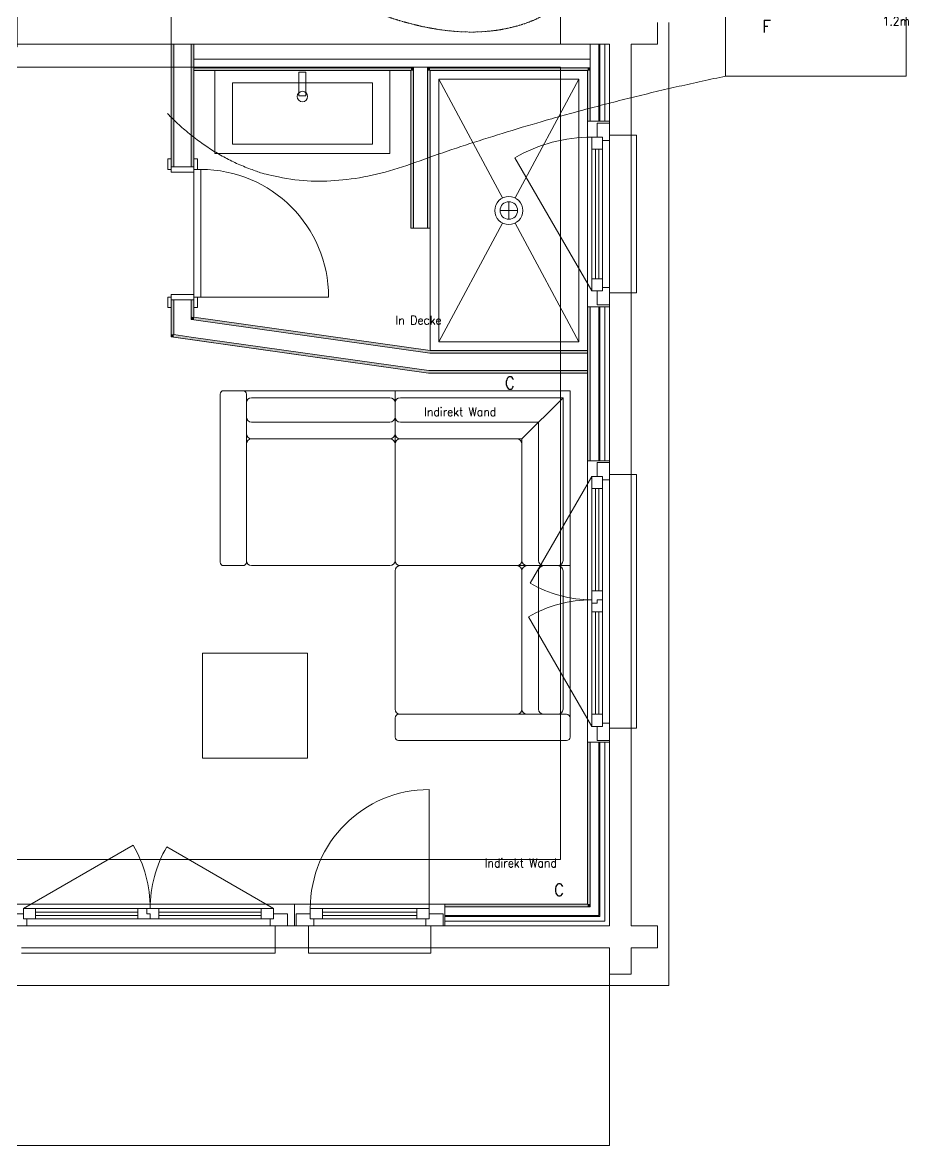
# Model space of a CAD drawing. Header units: millimetres. Extents: x -10377 to 8287, y -8757 to 3333.
# Drawn here: x -5197 to -132, y -8757 to -2337 of the extents above; entities that cross this region are included whole.
import ezdxf

# ---------------------------------------------------------------- set-up
doc = ezdxf.new("R2010")
doc.units = ezdxf.units.MM
doc.linetypes.add('CENTERTINY', pattern=[7.619999999999999, 4.7625, -0.9525, 0.9525, -0.9525])
for name, color, linetype, lineweight in [('005 Keller', 7, 'CONTINUOUS', 0), ('007 Balkon', 7, 'CONTINUOUS', 0), ('24V Wand', 4, 'CENTERTINY', 18)]:
    doc.layers.add(name, color=color, linetype=linetype, lineweight=lineweight)
for name, color, linetype in [('010 Aussenwände', 7, 'CONTINUOUS'), ('010 Aussenwände Bauteilschraffuren Neu', 7, 'CONTINUOUS'), ('010 Aussenwände Neu', 7, 'CONTINUOUS'), ('010 Aussenwände Schichttrennlinien Neu', 7, 'CONTINUOUS'), ('010 Fenster Neu', 7, 'CONTINUOUS'), ('010 Türen Neu', 7, 'CONTINUOUS'), ('015 Innenwände', 7, 'CONTINUOUS'), ('015 Innenwände Bauteilschraffuren Neu', 7, 'CONTINUOUS'), ('015 Innenwände Neu', 7, 'CONTINUOUS'), ('015 Innenwände Schichttrennlinien Neu', 7, 'CONTINUOUS'), ('035 Decken', 7, 'CONTINUOUS'), ('065 Einrichtung Möbel Neu', 7, 'CONTINUOUS'), ('080 Raumdefinitionen innen Kontur Neu', 7, 'CONTINUOUS')]:
    doc.layers.add(name, color=color, linetype=linetype)
doc.layers.add('100 Betriebsmittel', color=253, linetype='CONTINUOUS', lineweight=0, true_color=0xa0a0a4)
doc.styles.get("Standard").update_dxf_attribs({"font": 'standard'})

msp = doc.modelspace()

# ---------------------------------------------------------------- hatches: boundary and pattern name
at = {"layer": '010 Aussenwände Bauteilschraffuren Neu', "linetype": 'CONTINUOUS', "lineweight": 13, "true_color": 0xdfdfdf}
for points in [[(-2976.674655732838, -2596.559302237221), (-4216.574655732872, -2596.559302237221), (-4216.574655732872, -2611.559302236639), (-2976.674655732838, -2611.559302236639)], [(-2976.674655732838, -2611.559302236639), (-2961.67465573251, -2611.559302236639), (-2961.67465573251, -2596.559302237221), (-2976.674655732838, -2596.559302237221)], [(-2881.674655732583, -2611.559302236639), (-2866.674655732711, -2611.559302236639), (-2866.674655732711, -2596.559302237221), (-2881.674655732583, -2596.559302237221)], [(-2866.674655732711, -2611.559302236639), (-1966.67465573262, -2611.559302236639), (-1966.67465573262, -2596.559302237221), (-2866.674655732711, -2596.559302237221)]]:
    msp.add_hatch(color=254, dxfattribs=at).paths.add_polyline_path(points, flags=0)
at = {"layer": '015 Innenwände Bauteilschraffuren Neu', "linetype": 'CONTINUOUS', "lineweight": 13, "true_color": 0xdfdfdf}
for points in [[(-4331.674651755181, -2461.559345376156), (-4346.674655732729, -2461.559345376156), (-4346.674655732729, -3161.559300245937), (-4331.674651755181, -3161.559300245937)], [(-4231.674658814315, -2461.559345376156), (-4231.674658814315, -3161.559292269669), (-4216.674664267773, -3161.559292269669), (-4216.674664267773, -2461.559345376156)], [(-2976.674655732838, -2611.559302236639), (-2976.674655732838, -3511.559302238094), (-2961.67465573251, -3511.559302238094), (-2961.67465573251, -2611.559302236639)], [(-2866.674655732711, -3511.559302238094), (-2866.674655732711, -2611.559302236639), (-2881.674655732583, -2611.559302236639), (-2881.674655732583, -3511.559302238094)], [(-1966.67465573262, -2611.559302236639), (-1951.674655732747, -2611.559302236639), (-1951.674655732747, -2596.559302237221), (-1954.174655732802, -2596.559302237221)], [(-1966.67465573262, -2611.559302236639), (-1954.174655732802, -2596.559302237221), (-1966.67465573262, -2596.559302237221)], [(-1966.67465573262, -2611.559302236639), (-1966.67465573262, -2901.559292696913), (-1951.674671695288, -2901.559292696913), (-1951.674671695288, -2611.559302236639)], [(-4331.674651755181, -3921.559295749614), (-4346.674655732729, -3921.559295749614), (-4346.674655732729, -4118.630442335199), (-4331.674651755181, -4120.749402649164)], [(-4231.674658814315, -3921.559310290615), (-4231.674658814315, -4018.734015385928), (-4216.674664267773, -4020.852982533836), (-4216.674664267773, -3921.559310290615)], [(-1966.67465573262, -4841.559321683018), (-1951.674671695288, -4841.559321683018), (-1951.674671695288, -3961.559294489927), (-1966.67465573262, -3961.559294489927)], [(-4231.674655732492, -4018.73402342768), (-4231.674655732492, -4033.882950375993), (-4216.674655714884, -4020.852982428334)], [(-4216.674655714884, -4020.852982533836), (-4231.674655732492, -4033.882950481495), (-4216.674655714884, -4036.001909483968)], [(-4216.67465573262, -4036.001909483968), (-2867.728901764965, -4226.559302236421), (-2866.674655732711, -4211.559302237003), (-4216.67465573262, -4020.852982533836)], [(-4331.674655714666, -4120.749402541844), (-4346.674655732729, -4118.630443541189), (-4346.674655732729, -4133.779370489503)], [(-4331.674655714666, -4120.749402649164), (-4346.674655732729, -4133.779370596823), (-4331.674655714666, -4135.898329597478)], [(-4331.674655732856, -4135.898329597478), (-2875.811454680276, -4341.559302238022), (-2874.757208648022, -4326.559302236785), (-4331.674655732856, -4120.749402649164)], [(-2866.674655859585, -4211.559302991884), (-2867.728901764965, -4226.559302236421), (-2760.490445206303, -4226.559302236421)], [(-2760.490445206303, -4226.559302236421), (-1966.67465573262, -4226.559302236421), (-1966.67465573262, -4211.559302237003), (-2866.674655732711, -4211.559302237003)], [(-2875.811454680276, -4341.559302238022), (-2768.572998121615, -4341.559302238022), (-2874.757208774897, -4326.559302991665)], [(-2874.757208648022, -4326.559299079019), (-2768.573004605402, -4341.559302238022), (-1966.67465573262, -4341.559302238022), (-1966.67465573262, -4326.559299079019)], [(-1966.67465573262, -7376.559302237876), (-1951.6746844173, -7376.559302237876), (-1951.6746844173, -6451.559272359884), (-1966.67465573262, -6451.559272359884)], [(-1966.67465573262, -7376.559287336715), (-2781.674668026314, -7376.559312295069), (-2781.674668026314, -7391.559304099939), (-1966.67465573262, -7391.559304099939)], [(-1966.67465573262, -7376.559302237876), (-1951.674655732747, -7391.559302237294), (-1951.674655732747, -7376.559302237876)], [(-1966.67465573262, -7391.559302237294), (-1951.674655732747, -7391.559302237294), (-1966.67465573262, -7376.559302237876)]]:
    msp.add_hatch(color=254, dxfattribs=at).paths.add_polyline_path(points, flags=0)

# ---------------------------------------------------------------- linework, layer by layer
at = {"layer": '005 Keller', "color": 7, "linetype": 'CONTINUOUS', "lineweight": 0}
for p, q in [((-1501.67, -7841.56), (-1501.67, -2336.56)), ((-10346.7, -7841.56), (-1501.67, -7841.56))]:
    msp.add_line(p, q, dxfattribs=at)
at = {"layer": '005 Keller', "color": 8, "linetype": 'CONTINUOUS', "lineweight": 13}
msp.add_lwpolyline([(-5416.674655732892, -2591.559302238022), (-2121.67465573282, -2591.559302238022), (-2121.67465573282, -7121.559302236858), (-5416.674655732892, -7121.559302236858)], close=True, dxfattribs=at)
at = {"layer": '007 Balkon', "color": 7, "linetype": 'CONTINUOUS', "lineweight": 0}
msp.add_lwpolyline([(-1841.67465573262, -7626.559302237876), (-1841.67465573262, -8756.559302237076), (-5321.674655732638, -8756.559302237076), (-5321.674655732638, -7626.559302237876)], dxfattribs=at)
at = {"layer": '010 Aussenwände', "color": 7, "linetype": 'CONTINUOUS', "lineweight": 18}
for p, q in [((-1841.67465573262, -2981.55930223744), (-1841.67465573262, -2911.559302237731)), ((-1716.67465573262, -2981.55930223744), (-1841.67465573262, -2981.55930223744)), ((-1716.67465573262, -3881.559302237076), (-1841.67465573262, -3881.559302237076)), ((-1841.67465573262, -3881.559302237076), (-1841.67465573262, -3951.559302236785)), ((-1841.67465573262, -4921.559302237949), (-1841.67465573262, -4851.559302236421)), ((-1716.67465573262, -4921.559302237949), (-1841.67465573262, -4921.559302237949)), ((-1716.67465573262, -6371.559302236858), (-1841.67465573262, -6371.559302236858)), ((-1841.67465573262, -6371.559302236858), (-1841.67465573262, -6441.559302236567)), ((-3751.674655732474, -7626.559302237876), (-3751.674655732474, -7501.559302237876)), ((-3751.674655732474, -7501.559302237876), (-3681.674655732765, -7501.559302237876)), ((-3561.674655732874, -7501.559302237876), (-3631.674655732583, -7501.559302237876)), ((-3561.674655732874, -7626.559302237876), (-3561.674655732874, -7501.559302237876)), ((-2861.674655732601, -7626.559302237876), (-2861.674655732601, -7501.559302237876)), ((-2861.674655732601, -7501.559302237876), (-2791.674655732892, -7501.559302237876))]:
    msp.add_line(p, q, dxfattribs=at)
for points in [[(-1841.67465573262, -2461.559302237003), (-1841.67465573262, -2981.559340532624)], [(-1716.67465573262, -2981.559340532624), (-1716.67465573262, -2461.559302237003)], [(-1841.67465573262, -3881.559291061205), (-1841.67465573262, -4921.559288453647)], [(-1716.67465573262, -4921.559288453647), (-1716.67465573262, -3881.559291061205)], [(-1841.67465573262, -6371.559270348154), (-1841.67465573262, -7501.559302237876)], [(-1716.67465573262, -7501.559302237876), (-1716.67465573262, -6371.559270348154)], [(-3561.674600970834, -7501.559302237876), (-3751.67460812361, -7501.559302237876)], [(-1841.67465573262, -7501.559302237876), (-2861.674608794035, -7501.559302237876)], [(-1566.674655732529, -7501.559302237876), (-1716.67465573262, -7501.559302237876)], [(-1566.674655732529, -7626.559302237876), (-1566.674655732529, -7501.559302237876)], [(-3751.67460812361, -7626.559302237876), (-3561.674600970834, -7626.559302237876)], [(-2861.674608794035, -7626.559302237876), (-1841.67465573262, -7626.559302237876)], [(-1841.67465573262, -7626.559302237876), (-1841.67465573262, -7776.559302237512)], [(-1716.67465573262, -7626.559302237876), (-1566.674655732529, -7626.559302237876)], [(-1716.67465573262, -7776.559302237512), (-1716.67465573262, -7626.559302237876)], [(-1841.67465573262, -7776.559302237512), (-1716.67465573262, -7776.559302237512)]]:
    msp.add_lwpolyline(points, dxfattribs=at)
at = {"layer": '010 Aussenwände Neu', "color": 7, "linetype": 'CONTINUOUS', "lineweight": 0}
for points in [[(-1951.674655732747, -2461.559302237003), (-4216.574655732872, -2461.559302237003)], [(-4216.574655732872, -2461.559302237003), (-4216.574655732872, -2546.559302237949)], [(-1901.674655732565, -2461.559302237003), (-1951.674655732747, -2461.559302237003)], [(-1895.674655732707, -2461.559302237003), (-1901.674655732565, -2461.559302237003)], [(-1868.674655732663, -2461.559302237003), (-1895.674655732707, -2461.559302237003)], [(-1841.67465573262, -2461.559302237003), (-1868.674655732663, -2461.559302237003)], [(-4216.574655732872, -2546.559302237949), (-4216.574655732872, -2596.559302237221)], [(-4216.574655732872, -2596.559302237221), (-4216.574655732872, -2611.559302236639)], [(-4216.574655732872, -2611.559302236639), (-2976.674655732838, -2611.559302236639)], [(-2866.674655732711, -2611.559302236639), (-1966.67465573262, -2611.559302236639)]]:
    msp.add_lwpolyline(points, dxfattribs=at)
at = {"layer": '010 Aussenwände Schichttrennlinien Neu', "color": 7, "linetype": 'CONTINUOUS', "lineweight": 0}
for p, q in [((-1951.674655732747, -2461.559302237003), (-1951.674655732747, -2546.559302237949)), ((-1951.674655732747, -2461.559302237003), (-1951.674655732747, -2546.559302237949)), ((-1901.674655732565, -2461.559302237003), (-1901.674655732565, -2533.559302237119)), ((-1895.674655732707, -2461.559302237003), (-1895.674655732707, -2526.359302237108)), ((-1868.674655732663, -2461.559302237003), (-1868.674655732663, -2493.959302237055)), ((-4216.574655732872, -2546.559302237949), (-1951.674655732747, -2546.559302237949)), ((-1951.674655732747, -2546.559302237949), (-1951.674655732747, -2593.55930223661)), ((-1951.674655732747, -2546.559302237949), (-1951.674655732747, -2593.55930223661)), ((-4216.574655732872, -2596.559302237221), (-2961.67465573251, -2596.559302237221)), ((-2961.67465573251, -2596.559302237221), (-2961.67465573251, -2611.559302236639)), ((-2961.67465573251, -2596.559302237221), (-2961.67465573251, -2611.559302236639)), ((-2881.674655732583, -2611.559302236639), (-2881.674655732583, -2596.559302237221)), ((-2881.674655732583, -2611.559302236639), (-2881.674655732583, -2596.559302237221)), ((-2881.674655732583, -2596.559295607005), (-1966.674652044619, -2596.559295607005)), ((-1954.174655732802, -2596.559302237221), (-1966.67465573262, -2596.559302237221)), ((-1954.174655732802, -2596.559302237221), (-1966.67465573262, -2596.559302237221))]:
    msp.add_line(p, q, dxfattribs=at)
at = {"layer": '010 Fenster Neu', "color": 7, "linetype": 'CONTINUOUS', "lineweight": 0}
for p, q in [((-1951.674655732747, -2901.559302237512), (-1966.67465573262, -2901.559302237512)), ((-1966.67465573262, -3961.559302237003), (-1966.67465573262, -2901.559302237512)), ((-1901.674655732565, -2901.559302237512), (-1951.674655732747, -2901.559302237512)), ((-1911.674655732783, -2911.559302237731), (-1911.674655732783, -2991.559302237658)), ((-1841.67465573262, -2911.559302237731), (-1911.674655732783, -2911.559302237731)), ((-1895.674655732707, -2901.559302237512), (-1901.674655732565, -2901.559302237512)), ((-1868.674655732663, -2901.559302237512), (-1895.674655732707, -2901.559302237512)), ((-1841.67465573262, -2901.559302237512), (-1868.674655732663, -2901.559302237512)), ((-1841.67465573262, -3961.559302237003), (-1841.67465573262, -2901.559302237512)), ((-1841.67465573262, -3011.559302238094), (-1841.67465573262, -2911.559302237731)), ((-1881.674655732583, -2991.559302237658), (-1941.674655732529, -2991.559302237658)), ((-1941.674655732529, -2991.559302237658), (-1941.674655732529, -3061.559302237367)), ((-1911.674655732783, -2991.559302237658), (-1881.674655732583, -2991.559302237658)), ((-1881.674655732583, -2991.559302237658), (-1881.674655732583, -3011.559302238094)), ((-1881.674655732583, -3061.559302237367), (-1881.674655732583, -2991.559302237658)), ((-1881.674655732583, -3011.559302238094), (-1841.67465573262, -3011.559302238094)), ((-1841.67465573262, -3851.559302236421), (-1841.67465573262, -3011.559302238094)), ((-1716.67465573262, -2981.55930223744), (-1686.674655732874, -2981.55930223744)), ((-1716.67465573262, -2981.55930223744), (-1716.67465573262, -3881.559302237076)), ((-1686.674655732874, -2981.55930223744), (-1686.674655732874, -3881.559302237076)), ((-1941.674655732529, -3061.559302237367), (-1941.674655732529, -3801.559302237149)), ((-1941.674655732529, -3061.559302237367), (-1881.674655732583, -3061.559302237367)), ((-1921.674655732547, -3061.559302237367), (-1921.674655732547, -3801.559302237149)), ((-1901.674655732565, -3801.559302237149), (-1901.674655732565, -3061.559302237367)), ((-1881.674655732583, -3801.559302237149), (-1881.674655732583, -3061.559302237367)), ((-1941.674655732529, -3871.559302236858), (-2381.674655732583, -3109.456946907596)), ((-1881.674655732583, -3801.559302237149), (-1941.674655732529, -3801.559302237149)), ((-1941.674655732529, -3801.559302237149), (-1941.674655732529, -3871.559302236858)), ((-1881.674655732583, -3871.559302236858), (-1881.674655732583, -3801.559302237149)), ((-1841.67465573262, -3851.559302236421), (-1881.674655732583, -3851.559302236421)), ((-1881.674655732583, -3851.559302236421), (-1881.674655732583, -3871.559302236858)), ((-1841.67465573262, -3951.559302236785), (-1841.67465573262, -3851.559302236421)), ((-1941.674655732529, -3871.559302236858), (-1881.674655732583, -3871.559302236858)), ((-1881.674655732583, -3871.559302236858), (-1911.674655732783, -3871.559302236858)), ((-1911.674655732783, -3871.559302236858), (-1911.674655732783, -3951.559302236785)), ((-1686.674655732874, -3881.559302237076), (-1716.67465573262, -3881.559302237076)), ((-1951.674655732747, -3961.559302237003), (-1966.67465573262, -3961.559302237003)), ((-1901.674655732565, -3961.559302237003), (-1951.674655732747, -3961.559302237003)), ((-1911.674655732783, -3951.559302236785), (-1841.67465573262, -3951.559302236785)), ((-1895.674655732707, -3961.559302237003), (-1901.674655732565, -3961.559302237003)), ((-1868.674655732663, -3961.559302237003), (-1895.674655732707, -3961.559302237003)), ((-1841.67465573262, -3961.559302237003), (-1868.674655732663, -3961.559302237003)), ((-1951.674655732747, -4841.559302238022), (-1966.67465573262, -4841.559302238022)), ((-1966.67465573262, -6451.559302236785), (-1966.67465573262, -4841.559302238022)), ((-1901.674655732565, -4841.559302238022), (-1951.674655732747, -4841.559302238022)), ((-1911.674655732783, -4931.559302238167), (-1911.674655732783, -4851.559302236421)), ((-1911.674655732783, -4851.559302236421), (-1841.67465573262, -4851.559302236421)), ((-1895.674655732707, -4841.559302238022), (-1901.674655732565, -4841.559302238022)), ((-1868.674655732663, -4841.559302238022), (-1895.674655732707, -4841.559302238022)), ((-1841.67465573262, -4841.559302238022), (-1868.674655732663, -4841.559302238022)), ((-1841.67465573262, -6451.559302236785), (-1841.67465573262, -4841.559302238022)), ((-1841.67465573262, -4851.559302236421), (-1841.67465573262, -4951.559302236785)), ((-1941.674655732529, -4931.559302238167), (-2294.174655732492, -5542.107211905897)), ((-1941.674655732529, -5001.559302237876), (-1941.674655732529, -4931.559302238167)), ((-1941.674655732529, -4931.559302238167), (-1881.674655732583, -4931.559302238167)), ((-1881.674655732583, -4931.559302238167), (-1911.674655732783, -4931.559302238167)), ((-1881.674655732583, -4951.559302236785), (-1881.674655732583, -4931.559302238167)), ((-1881.674655732583, -4931.559302238167), (-1881.674655732583, -5001.559302237876)), ((-1686.674655732874, -4921.559302237949), (-1716.67465573262, -4921.559302237949)), ((-1716.67465573262, -6371.559302236858), (-1716.67465573262, -4921.559302237949)), ((-1686.674655732874, -6371.559302236858), (-1686.674655732874, -4921.559302237949)), ((-1941.674655732529, -5586.559302237003), (-1941.674655732529, -5001.559302237876)), ((-1881.674655732583, -5001.559302237876), (-1941.674655732529, -5001.559302237876)), ((-1921.674655732547, -5586.559302237003), (-1921.674655732547, -5001.559302237876)), ((-1901.674655732565, -5001.559302237876), (-1901.674655732565, -5586.559302237003)), ((-1841.67465573262, -4951.559302236785), (-1881.674655732583, -4951.559302236785)), ((-1881.674655732583, -5001.559302237876), (-1881.674655732583, -5586.559302237003)), ((-1841.67465573262, -4951.559302236785), (-1841.67465573262, -6341.559302238022)), ((-1941.674655732529, -5656.559302236712), (-1941.674655732529, -5586.559302237003)), ((-1941.674655732529, -5586.559302237003), (-1881.674655732583, -5586.559302237003)), ((-1911.674655732783, -5656.559302236712), (-1911.674655732783, -5636.559302238094)), ((-1911.674655732783, -5636.559302238094), (-1881.674655732583, -5636.559302238094)), ((-1911.674655732783, -5636.559302238094), (-1911.674655732783, -5656.559302236712)), ((-1881.674655732583, -5636.559302238094), (-1911.674655732783, -5636.559302238094)), ((-1881.674655732583, -5586.559302237003), (-1881.674655732583, -5636.559302238094)), ((-1881.674655732583, -5636.559302238094), (-1881.674655732583, -5706.559302237803)), ((-1941.674655732529, -5706.559302237803), (-1941.674655732529, -5656.559302236712)), ((-1941.674655732529, -5656.559302236712), (-1911.674655732783, -5656.559302236712)), ((-1911.674655732783, -5656.559302236712), (-1941.674655732529, -5656.559302236712)), ((-1941.674655732529, -6291.55930223693), (-1941.674655732529, -5706.559302237803)), ((-1881.674655732583, -5706.559302237803), (-1941.674655732529, -5706.559302237803)), ((-1921.674655732547, -6291.55930223693), (-1921.674655732547, -5706.559302237803)), ((-1901.674655732565, -5706.559302237803), (-1901.674655732565, -6291.55930223693)), ((-1881.674655732583, -5706.559302237803), (-1881.674655732583, -6291.55930223693)), ((-1941.674655732529, -6361.559302236639), (-2304.174655732711, -5733.69088449341)), ((-1941.674655732529, -6361.559302236639), (-1941.674655732529, -6291.55930223693)), ((-1941.674655732529, -6291.55930223693), (-1881.674655732583, -6291.55930223693)), ((-1881.674655732583, -6291.55930223693), (-1881.674655732583, -6361.559302236639)), ((-1881.674655732583, -6361.559302236639), (-1881.674655732583, -6341.559302238022)), ((-1881.674655732583, -6341.559302238022), (-1841.67465573262, -6341.559302238022)), ((-1841.67465573262, -6341.559302238022), (-1841.67465573262, -6441.559302236567)), ((-1881.674655732583, -6361.559302236639), (-1941.674655732529, -6361.559302236639)), ((-1911.674655732783, -6441.559302236567), (-1911.674655732783, -6361.559302236639)), ((-1911.674655732783, -6361.559302236639), (-1881.674655732583, -6361.559302236639)), ((-1716.67465573262, -6371.559302236858), (-1686.674655732874, -6371.559302236858)), ((-1951.674655732747, -6451.559302236785), (-1966.67465573262, -6451.559302236785)), ((-1901.674655732565, -6451.559302236785), (-1951.674655732747, -6451.559302236785)), ((-1841.67465573262, -6441.559302236567), (-1911.674655732783, -6441.559302236567)), ((-1895.674655732707, -6451.559302236785), (-1901.674655732565, -6451.559302236785)), ((-1868.674655732663, -6451.559302236785), (-1895.674655732707, -6451.559302236785)), ((-1841.67465573262, -6451.559302236785), (-1868.674655732663, -6451.559302236785)), ((-2871.67465573282, -7401.559302237512), (-2871.67465573282, -6721.559302237221)), ((-5191.674655732529, -7401.559302237512), (-4563.806237988844, -7039.059302236421)), ((-3761.674655732692, -7401.559302237512), (-4372.222565400877, -7049.059302236639)), ((-5281.674655732674, -7376.559302237876), (-3641.674655732802, -7376.559302237876)), ((-3641.674655732802, -7391.559302237294), (-3641.674655732802, -7376.559302237876)), ((-3641.674655732802, -7391.559302237294), (-3641.674655732802, -7376.559302237876)), ((-3641.674655732802, -7376.559302237876), (-2781.674655732674, -7376.559302237876)), ((-2781.674655732674, -7391.559302237294), (-2781.674655732674, -7376.559302237876)), ((-5271.674655732911, -7431.559302238167), (-5191.674655732529, -7431.559302238167)), ((-5191.674655732529, -7461.559302237003), (-5191.674655732529, -7401.559302237512)), ((-5191.674655732529, -7401.559302237512), (-5121.67465573282, -7401.559302237512)), ((-5191.674655732529, -7431.559302238167), (-5191.674655732529, -7461.559302237003)), ((-5121.67465573282, -7401.559302237512), (-4536.674655732783, -7401.559302237512)), ((-5121.67465573282, -7401.559302237512), (-5121.67465573282, -7461.559302237003)), ((-5121.67465573282, -7421.559302237949), (-4536.674655732783, -7421.559302237949)), ((-4536.674655732783, -7441.559302236567), (-5121.67465573282, -7441.559302236567)), ((-4536.674655732783, -7461.559302237003), (-4536.674655732783, -7401.559302237512)), ((-4536.674655732783, -7401.559302237512), (-4486.674655732601, -7401.559302237512)), ((-4486.674655732601, -7401.559302237512), (-4486.674655732601, -7431.559302238167)), ((-4486.674655732601, -7431.559302238167), (-4486.674655732601, -7401.559302237512)), ((-4486.674655732601, -7401.559302237512), (-4416.674655732892, -7401.559302237512)), ((-4486.674655732601, -7431.559302238167), (-4466.67465573262, -7431.559302238167)), ((-4466.67465573262, -7431.559302238167), (-4486.674655732601, -7431.559302238167)), ((-4466.67465573262, -7431.559302238167), (-4466.67465573262, -7461.559302237003)), ((-4466.67465573262, -7461.559302237003), (-4466.67465573262, -7431.559302238167)), ((-4416.674655732892, -7401.559302237512), (-3831.674655732856, -7401.559302237512)), ((-4416.674655732892, -7401.559302237512), (-4416.674655732892, -7461.559302237003)), ((-4416.674655732892, -7421.559302237949), (-3831.674655732856, -7421.559302237949)), ((-3831.674655732856, -7441.559302236567), (-4416.674655732892, -7441.559302236567)), ((-3831.674655732856, -7461.559302237003), (-3831.674655732856, -7401.559302237512)), ((-3831.674655732856, -7401.559302237512), (-3761.674655732692, -7401.559302237512)), ((-3761.674655732692, -7401.559302237512), (-3761.674655732692, -7461.559302237003)), ((-3761.674655732692, -7461.559302237003), (-3761.674655732692, -7431.559302238167)), ((-3761.674655732692, -7431.559302238167), (-3681.674655732765, -7431.559302238167)), ((-3681.674655732765, -7431.559302238167), (-3681.674655732765, -7501.559302237876)), ((-3641.674655732802, -7441.559302236567), (-3641.674655732802, -7391.559302237294)), ((-3641.674655732802, -7441.559302236567), (-3641.674655732802, -7391.559302237294)), ((-3641.674655732802, -7447.559302237789), (-3641.674655732802, -7441.559302236567)), ((-3641.674655732802, -7447.559302237789), (-3641.674655732802, -7441.559302236567)), ((-3631.674655732583, -7431.559302238167), (-3551.674655732656, -7431.559302238167)), ((-3631.674655732583, -7501.559302237876), (-3631.674655732583, -7431.559302238167)), ((-3551.674655732656, -7461.559302237003), (-3551.674655732656, -7401.559302237512)), ((-3551.674655732656, -7401.559302237512), (-3481.674655732492, -7401.559302237512)), ((-3551.674655732656, -7431.559302238167), (-3551.674655732656, -7461.559302237003)), ((-3481.674655732492, -7401.559302237512), (-2941.674655732529, -7401.559302237512)), ((-3481.674655732492, -7401.559302237512), (-3481.674655732492, -7461.559302237003)), ((-3481.674655732492, -7421.559302237949), (-2941.674655732529, -7421.559302237949)), ((-2941.674655732529, -7441.559302236567), (-3481.674655732492, -7441.559302236567)), ((-2941.674655732529, -7461.559302237003), (-2941.674655732529, -7401.559302237512)), ((-2941.674655732529, -7401.559302237512), (-2871.67465573282, -7401.559302237512)), ((-2871.67465573282, -7401.559302237512), (-2871.67465573282, -7461.559302237003)), ((-2871.67465573282, -7461.559302237003), (-2871.67465573282, -7431.559302238167)), ((-2871.67465573282, -7431.559302238167), (-2791.674655732892, -7431.559302238167)), ((-2791.674655732892, -7431.559302238167), (-2791.674655732892, -7501.559302237876)), ((-2781.674655732674, -7441.559302236567), (-2781.674655732674, -7391.559302237294)), ((-2781.674655732674, -7447.559302237789), (-2781.674655732674, -7441.559302236567)), ((-5281.674655732674, -7501.559302237876), (-3641.674655732802, -7501.559302237876)), ((-5171.674655732547, -7501.559302237876), (-5271.674655732911, -7501.559302237876)), ((-5191.674655732529, -7461.559302237003), (-5171.674655732547, -7461.559302237003)), ((-5121.67465573282, -7461.559302237003), (-5191.674655732529, -7461.559302237003)), ((-5171.674655732547, -7461.559302237003), (-5171.674655732547, -7501.559302237876)), ((-3781.674655732674, -7501.559302237876), (-5171.674655732547, -7501.559302237876)), ((-4536.674655732783, -7461.559302237003), (-5121.67465573282, -7461.559302237003)), ((-4466.67465573262, -7461.559302237003), (-4536.674655732783, -7461.559302237003)), ((-4416.674655732892, -7461.559302237003), (-4466.67465573262, -7461.559302237003)), ((-3831.674655732856, -7461.559302237003), (-4416.674655732892, -7461.559302237003)), ((-3761.674655732692, -7461.559302237003), (-3831.674655732856, -7461.559302237003)), ((-3781.674655732674, -7501.559302237876), (-3781.674655732674, -7461.559302237003)), ((-3781.674655732674, -7461.559302237003), (-3761.674655732692, -7461.559302237003)), ((-3681.674655732765, -7501.559302237876), (-3781.674655732674, -7501.559302237876)), ((-3641.674655732802, -7474.559302237833), (-3641.674655732802, -7447.559302237789)), ((-3641.674655732802, -7474.559302237833), (-3641.674655732802, -7447.559302237789)), ((-3641.674655732802, -7501.559302237876), (-3641.674655732802, -7474.559302237833)), ((-3641.674655732802, -7501.559302237876), (-3641.674655732802, -7474.559302237833)), ((-3641.674655732802, -7501.559302237876), (-2781.674655732674, -7501.559302237876)), ((-3531.674655732674, -7501.559302237876), (-3631.674655732583, -7501.559302237876)), ((-3551.674655732656, -7461.559302237003), (-3531.674655732674, -7461.559302237003)), ((-3481.674655732492, -7461.559302237003), (-3551.674655732656, -7461.559302237003)), ((-3531.674655732674, -7461.559302237003), (-3531.674655732674, -7501.559302237876)), ((-2891.674655732802, -7501.559302237876), (-3531.674655732674, -7501.559302237876)), ((-2941.674655732529, -7461.559302237003), (-3481.674655732492, -7461.559302237003)), ((-2871.67465573282, -7461.559302237003), (-2941.674655732529, -7461.559302237003)), ((-2891.674655732802, -7501.559302237876), (-2891.674655732802, -7461.559302237003)), ((-2891.674655732802, -7461.559302237003), (-2871.67465573282, -7461.559302237003)), ((-2791.674655732892, -7501.559302237876), (-2891.674655732802, -7501.559302237876)), ((-2781.674655732674, -7474.559302237833), (-2781.674655732674, -7447.559302237789)), ((-2781.674655732674, -7501.559302237876), (-2781.674655732674, -7474.559302237833)), ((-5201.674655732747, -7626.559302237876), (-3751.674655732474, -7626.559302237876)), ((-3751.674655732474, -7656.559302236712), (-3751.674655732474, -7626.559302237876)), ((-3561.674655732874, -7626.559302237876), (-3561.674655732874, -7656.559302236712)), ((-3561.674655732874, -7626.559302237876), (-2861.674655732601, -7626.559302237876)), ((-2861.674655732601, -7656.559302236712), (-2861.674655732601, -7626.559302237876)), ((-5201.674655732747, -7656.559302236712), (-3751.674655732474, -7656.559302236712)), ((-3561.674655732874, -7656.559302236712), (-2861.674655732601, -7656.559302236712))]:
    msp.add_line(p, q, dxfattribs=at)
at = {"layer": '010 Fenster Neu', "color": 7, "linetype": 'CONTINUOUS', "lineweight": 18}
for p, q in [((-1841.67465573262, -2981.55930223744), (-1841.67465573262, -2911.559302237731)), ((-1841.67465573262, -2981.55930223744), (-1841.67465573262, -2911.559302237731)), ((-1716.67465573262, -2981.55930223744), (-1841.67465573262, -2981.55930223744)), ((-1841.67465573262, -3881.559302237076), (-1841.67465573262, -3951.559302236785)), ((-1841.67465573262, -3881.559302237076), (-1841.67465573262, -3951.559302236785)), ((-1716.67465573262, -3881.559302237076), (-1841.67465573262, -3881.559302237076)), ((-1841.67465573262, -4921.559302237949), (-1841.67465573262, -4851.559302236421)), ((-1841.67465573262, -4921.559302237949), (-1841.67465573262, -4851.559302236421)), ((-1716.67465573262, -4921.559302237949), (-1841.67465573262, -4921.559302237949)), ((-1841.67465573262, -6371.559302236858), (-1841.67465573262, -6441.559302236567)), ((-1841.67465573262, -6371.559302236858), (-1841.67465573262, -6441.559302236567)), ((-1716.67465573262, -6371.559302236858), (-1841.67465573262, -6371.559302236858)), ((-3751.674655732474, -7501.559302237876), (-3681.674655732765, -7501.559302237876)), ((-3751.674655732474, -7501.559302237876), (-3681.674655732765, -7501.559302237876)), ((-3751.674655732474, -7626.559302237876), (-3751.674655732474, -7501.559302237876)), ((-3561.674655732874, -7501.559302237876), (-3631.674655732583, -7501.559302237876)), ((-3561.674655732874, -7501.559302237876), (-3631.674655732583, -7501.559302237876)), ((-3561.674655732874, -7626.559302237876), (-3561.674655732874, -7501.559302237876)), ((-2861.674655732601, -7501.559302237876), (-2791.674655732892, -7501.559302237876)), ((-2861.674655732601, -7501.559302237876), (-2791.674655732892, -7501.559302237876)), ((-2861.674655732601, -7626.559302237876), (-2861.674655732601, -7501.559302237876))]:
    msp.add_line(p, q, dxfattribs=at)
at = {"layer": '010 Fenster Neu', "color": 7, "linetype": 'CONTINUOUS', "lineweight": 0}
for centre, radius, start, end in [((-1941.674655732529, -3871.559302236858), 880.0000000000005, 90, 120.0000000000001), ((-1941.674655732529, -4931.559302238167), 704.9999999999997, 239.9999999999998, 270), ((-1941.674655732529, -6361.559302236639), 724.9999999999999, 90, 119.9999999999999), ((-2871.67465573282, -7401.559302237512), 680.0000000000007, 90, 180), ((-5191.674655732529, -7401.559302237512), 725.0000000000001, 0, 29.99999999999991), ((-3761.674655732692, -7401.559302237512), 705.0000000000001, 150, 180)]:
    msp.add_arc(centre, radius, start, end, dxfattribs=at)
at = {"layer": '010 Türen Neu', "color": 7, "linetype": 'CONTINUOUS', "lineweight": 0}
for p, q in [((-4346.674655732729, -3116.559302237658), (-4366.674655732711, -3116.559302237658)), ((-4366.674655732711, -3116.559302237658), (-4366.674655732711, -3176.559302237149)), ((-4346.674655732729, -3176.559302237149), (-4346.674655732729, -3116.559302237658)), ((-4196.674655732638, -3116.559302237658), (-4216.67465573262, -3116.559302237658)), ((-4216.67465573262, -3116.559302237658), (-4216.67465573262, -3176.559302237149)), ((-4196.674655732638, -3176.559302237149), (-4196.674655732638, -3116.559302237658)), ((-4366.674655732711, -3176.559302237149), (-4346.674655732729, -3176.559302237149)), ((-4346.674655732729, -3161.559302237731), (-4346.674655732729, -3191.559302236567)), ((-4216.67465573262, -3161.559302237731), (-4346.674655732729, -3161.559302237731)), ((-4331.674655732856, -3161.559302237731), (-4346.674655732729, -3161.559302237731)), ((-4331.674655732856, -3161.559302237731), (-4346.674655732729, -3161.559302237731)), ((-4346.674655732729, -3191.559302236567), (-4216.67465573262, -3191.559302236567)), ((-4231.674655732492, -3161.559302237731), (-4331.674655732856, -3161.559302237731)), ((-4231.674655732492, -3161.559302237731), (-4331.674655732856, -3161.559302237731)), ((-4216.67465573262, -3161.559302237731), (-4231.674655732492, -3161.559302237731)), ((-4216.67465573262, -3161.559302237731), (-4231.674655732492, -3161.559302237731)), ((-4216.67465573262, -3191.559302236567), (-4216.67465573262, -3161.559302237731)), ((-4216.67465573262, -3176.559302237149), (-4196.674655732638, -3176.559302237149)), ((-4176.674655732656, -3176.559302237149), (-4216.67465573262, -3176.559302237149)), ((-4216.67465573262, -3176.559302237149), (-4216.67465573262, -3906.559302236712)), ((-4176.674655732656, -3906.559302236712), (-4176.674655732656, -3176.559302237149)), ((-4346.674655732729, -3906.559302236712), (-4366.674655732711, -3906.559302236712)), ((-4366.674655732711, -3906.559302236712), (-4366.674655732711, -3966.559302238022)), ((-4216.67465573262, -3891.559302237294), (-4346.674655732729, -3891.559302237294)), ((-4346.674655732729, -3891.559302237294), (-4346.674655732729, -3921.559302237949)), ((-4346.674655732729, -3966.559302238022), (-4346.674655732729, -3906.559302236712)), ((-4216.67465573262, -3921.559302237949), (-4216.67465573262, -3891.559302237294)), ((-4196.674655732638, -3906.559302236712), (-4216.67465573262, -3906.559302236712)), ((-4216.67465573262, -3906.559302236712), (-4216.67465573262, -3966.559302238022)), ((-4216.67465573262, -3906.559302236712), (-4176.674655732656, -3906.559302236712)), ((-4196.674655732638, -3966.559302238022), (-4196.674655732638, -3906.559302236712)), ((-4176.674655732656, -3906.559302236712), (-3446.674655732638, -3906.559302236712)), ((-4366.674655732711, -3966.559302238022), (-4346.674655732729, -3966.559302238022)), ((-4346.674655732729, -3921.559302237949), (-4216.67465573262, -3921.559302237949)), ((-4331.674655732856, -3921.559302237949), (-4346.674655732729, -3921.559302237949)), ((-4331.674655732856, -3921.559302237949), (-4346.674655732729, -3921.559302237949)), ((-4231.674655732492, -3921.559302237949), (-4331.674655732856, -3921.559302237949)), ((-4231.674655732492, -3921.559302237949), (-4331.674655732856, -3921.559302237949)), ((-4216.67465573262, -3921.559302237949), (-4231.674655732492, -3921.559302237949)), ((-4216.67465573262, -3921.559302237949), (-4231.674655732492, -3921.559302237949)), ((-4216.67465573262, -3966.559302238022), (-4196.674655732638, -3966.559302238022))]:
    msp.add_line(p, q, dxfattribs=at)
msp.add_arc((-4176.674655732656, -3906.559302236712), 730.0000000000002, 0, 90, dxfattribs=at)
at = {"layer": '015 Innenwände', "color": 7, "linetype": 'CONTINUOUS', "lineweight": 18}
for points in [[(-4346.674698871427, -2461.559345376156), (-4346.674698871427, -2336.559388515308)], [(-1566.674655732529, -2461.559302237003), (-1566.674655732529, -2336.559302237003)], [(-4346.674698871427, -2461.559302237003), (-1841.67465573262, -2461.559302237003)], [(-1716.67465573262, -2461.559302237003), (-1566.674655732529, -2461.559302237003)]]:
    msp.add_lwpolyline(points, dxfattribs=at)
at = {"layer": '015 Innenwände Neu', "color": 7, "linetype": 'CONTINUOUS', "lineweight": 0}
for p, q in [((-1951.674655732747, -2901.559302237512), (-1966.67465573262, -2901.559302237512)), ((-1901.674655732565, -2901.559302237512), (-1951.674655732747, -2901.559302237512)), ((-1895.674655732707, -2901.559302237512), (-1901.674655732565, -2901.559302237512)), ((-1868.674655732663, -2901.559302237512), (-1895.674655732707, -2901.559302237512)), ((-1841.67465573262, -2901.559302237512), (-1868.674655732663, -2901.559302237512)), ((-4331.674655732856, -3161.559302237731), (-4346.674655732729, -3161.559302237731)), ((-4231.674655732492, -3161.559302237731), (-4331.674655732856, -3161.559302237731)), ((-4216.67465573262, -3161.559302237731), (-4231.674655732492, -3161.559302237731)), ((-4331.674655732856, -3921.559302237949), (-4346.674655732729, -3921.559302237949)), ((-4231.674655732492, -3921.559302237949), (-4331.674655732856, -3921.559302237949)), ((-4216.67465573262, -3921.559302237949), (-4231.674655732492, -3921.559302237949)), ((-1951.674655732747, -3961.559302237003), (-1966.67465573262, -3961.559302237003)), ((-1901.674655732565, -3961.559302237003), (-1951.674655732747, -3961.559302237003)), ((-1895.674655732707, -3961.559302237003), (-1901.674655732565, -3961.559302237003)), ((-1868.674655732663, -3961.559302237003), (-1895.674655732707, -3961.559302237003)), ((-1841.67465573262, -3961.559302237003), (-1868.674655732663, -3961.559302237003)), ((-1951.674655732747, -4841.559302238022), (-1966.67465573262, -4841.559302238022)), ((-1901.674655732565, -4841.559302238022), (-1951.674655732747, -4841.559302238022)), ((-1895.674655732707, -4841.559302238022), (-1901.674655732565, -4841.559302238022)), ((-1868.674655732663, -4841.559302238022), (-1895.674655732707, -4841.559302238022)), ((-1841.67465573262, -4841.559302238022), (-1868.674655732663, -4841.559302238022)), ((-1951.674655732747, -6451.559302236785), (-1966.67465573262, -6451.559302236785)), ((-1901.674655732565, -6451.559302236785), (-1951.674655732747, -6451.559302236785)), ((-1895.674655732707, -6451.559302236785), (-1901.674655732565, -6451.559302236785)), ((-1868.674655732663, -6451.559302236785), (-1895.674655732707, -6451.559302236785)), ((-1841.67465573262, -6451.559302236785), (-1868.674655732663, -6451.559302236785)), ((-2781.674655732674, -7391.559302237294), (-2781.674655732674, -7376.559302237876)), ((-2781.674655732674, -7441.559302236567), (-2781.674655732674, -7391.559302237294)), ((-2781.674655732674, -7447.559302237789), (-2781.674655732674, -7441.559302236567)), ((-2781.674655732674, -7474.559302237833), (-2781.674655732674, -7447.559302237789)), ((-2781.674655732674, -7501.559302237876), (-2781.674655732674, -7474.559302237833))]:
    msp.add_line(p, q, dxfattribs=at)
for points in [[(-4346.674655732729, -2461.559345376156), (-4331.674655732856, -2461.559345376156)], [(-4346.674655732729, -2461.559345376156), (-4346.674655732729, -3161.559302423268)], [(-4331.674655732856, -2461.559345376156), (-4231.674655732492, -2461.559345376156)], [(-4231.674655732492, -2461.559345376156), (-4216.67465573262, -2461.559345376156)], [(-4216.67465573262, -3161.559292269669), (-4216.67465573262, -2461.559345376156)], [(-1841.67465573262, -2901.559320118178), (-1841.67465573262, -2461.559302237003)], [(-2976.674655732838, -2611.559302236639), (-2976.674655732838, -3511.559302238094)], [(-2866.674655732711, -3511.559302238094), (-2866.674655732711, -2611.559302236639)], [(-1966.67465573262, -2611.559302236639), (-1966.67465573262, -2901.559292029344)], [(-2961.67465573251, -3511.559302238094), (-2976.674655732838, -3511.559302238094)], [(-2881.674655732583, -3511.559302238094), (-2961.67465573251, -3511.559302238094)], [(-2866.674655732711, -3511.559302238094), (-2881.674655732583, -3511.559302238094)], [(-4346.674655732729, -3921.559292811946), (-4346.674655732729, -4133.779370489503)], [(-4216.67465573262, -4020.852982533836), (-4216.67465573262, -3921.559310290615)], [(-1966.67465573262, -3961.5592767566), (-1966.67465573262, -4841.559321683018)], [(-1841.67465573262, -4841.559327270954), (-1841.67465573262, -3961.559291508604)], [(-2866.674655732711, -4211.559302237003), (-4216.67465573262, -4020.852982533836)], [(-4346.674655732729, -4133.779370489503), (-4331.674655732856, -4135.898329597478)], [(-4331.674655732856, -4135.898329597478), (-2875.811454680276, -4341.559302238022)], [(-1966.67465573262, -4211.559302237003), (-2866.674655732711, -4211.559302237003)], [(-1966.67465573262, -4226.559302236421), (-1966.67465573262, -4211.559302237003)], [(-1966.67465573262, -4326.559302236785), (-1966.67465573262, -4226.559302236421)], [(-2875.811454680276, -4341.559302238022), (-1966.67465573262, -4341.559302238022)], [(-1966.67465573262, -4341.559302238022), (-1966.67465573262, -4326.559302236785)], [(-1966.67465573262, -6451.559272359884), (-1966.67465573262, -7376.559302237876)], [(-1841.67465573262, -7501.559302237876), (-1841.67465573262, -6451.559302236785)], [(-1966.67465573262, -7376.559302237876), (-2781.674666685264, -7376.559302237876)], [(-2781.674670037662, -7501.559302237876), (-1868.674655732663, -7501.559302237876)], [(-1841.67465573262, -7501.559302237876), (-1868.674655732663, -7501.559302237876)]]:
    msp.add_lwpolyline(points, dxfattribs=at)
at = {"layer": '015 Innenwände Schichttrennlinien Neu', "color": 7, "linetype": 'CONTINUOUS', "lineweight": 0}
for p, q in [((-4331.674667105178, -2461.559345376156), (-4331.674667105178, -3161.559302259559)), ((-4231.674664346317, -3161.559296002235), (-4231.674664346317, -2461.559345376156)), ((-1868.674646878732, -2901.559315647102), (-1868.674646878732, -2493.959302237055)), ((-1901.67466339142, -2901.559300147494), (-1901.67466339142, -2533.559302237119)), ((-1895.674644399948, -2901.55929662593), (-1895.674644399948, -2526.359302237108)), ((-2961.67465573251, -2611.559302236639), (-2961.67465573251, -3511.559302238094)), ((-2881.674655732583, -3511.559302238094), (-2881.674655732583, -2611.559302236639)), ((-1951.674655732747, -2596.559302237221), (-1954.174655732802, -2596.559302237221)), ((-1951.674655732747, -2596.559302237221), (-1954.174655732802, -2596.559302237221)), ((-1951.674655732747, -2596.559302237221), (-1951.674655732747, -2593.55930223661)), ((-1951.674655732747, -2596.559302237221), (-1951.674655732747, -2593.55930223661)), ((-1951.674635817541, -2596.559267667328), (-1951.674635817541, -2901.559304622207)), ((-4331.674667105178, -3921.559306528945), (-4331.674667105178, -4019.756556322829)), ((-4231.674664346317, -4033.882950375993), (-4231.674664346317, -3921.559307327481)), ((-1951.674635817541, -3961.559306924539), (-1951.674635817541, -4841.559337868386)), ((-1901.67466339142, -4841.559277918133), (-1901.67466339142, -3961.559312821702)), ((-1895.674644399948, -4841.559288504652), (-1895.674644399948, -3961.559290409934)), ((-1868.674646878732, -4841.559338857916), (-1868.674646878732, -3961.55928505301)), ((-4331.674655732856, -4019.756556322829), (-4331.674655732856, -4120.749402649164)), ((-4231.674655732492, -4033.882950375993), (-4216.67465573262, -4036.001909483968)), ((-4231.674655732492, -4033.882950375993), (-4216.67465573262, -4036.001909483968)), ((-2867.728901764965, -4226.559302236421), (-4216.674662872608, -4036.001901296697)), ((-4331.674655732856, -4120.749402649164), (-4231.674655732492, -4134.875796700509)), ((-4331.674655732856, -4120.749402649164), (-4231.674655732492, -4134.875796700509)), ((-4231.674655732492, -4134.875796700509), (-2874.757208648022, -4326.559302236785)), ((-1966.67465573262, -4226.559302236421), (-2867.728901764965, -4226.559302236421)), ((-2874.757208648022, -4326.559302236785), (-2159.834164923156, -4326.559302236785)), ((-2159.834164923156, -4326.559302236785), (-1966.67465573262, -4326.559302236785)), ((-1951.674632825759, -6451.559295757545), (-1951.674632825759, -7391.559302237294)), ((-1901.674669590991, -7391.559302237294), (-1901.674669590991, -6451.559307750142)), ((-1895.674636849778, -7441.559302236567), (-1895.674636849778, -6451.559310247614)), ((-1868.67466317142, -7447.559302237789), (-1868.67466317142, -6451.559279921423)), ((-1966.674645065611, -7391.559278439456), (-2781.674662549337, -7391.559278439456)), ((-2781.674661693048, -7441.559300895971), (-1951.674655732747, -7441.559300895971)), ((-1966.67465573262, -7391.559302237294), (-1951.674655732747, -7391.559302237294)), ((-1966.67465573262, -7391.559302237294), (-1951.674655732747, -7391.559302237294)), ((-1951.674655732747, -7441.559302236567), (-1901.674655732565, -7441.559302236567)), ((-1951.674655732747, -7441.559302236567), (-1901.674655732565, -7441.559302236567)), ((-1901.674655732565, -7441.559302236567), (-1901.674655732565, -7391.559302237294)), ((-1895.674655732707, -7447.559302237789), (-1895.674655732707, -7441.559302236567)), ((-2781.674661991362, -7447.559273626905), (-1901.674655732565, -7447.559273626905)), ((-2781.674658779936, -7474.559300324256), (-1895.674655732707, -7474.559300324256)), ((-1901.674655732565, -7447.559302237789), (-1895.674655732707, -7447.559302237789)), ((-1901.674655732565, -7447.559302237789), (-1895.674655732707, -7447.559302237789)), ((-1895.674655732707, -7474.559302237833), (-1868.674655732663, -7474.559302237833)), ((-1868.674655732663, -7474.559302237833), (-1868.674655732663, -7447.559302237789))]:
    msp.add_line(p, q, dxfattribs=at)
at = {"layer": '035 Decken', "color": 7, "linetype": 'CONTINUOUS', "lineweight": 0}
msp.add_lwpolyline([(-10006.67465573258, -7501.559302237876), (-1841.67465573262, -7501.559302237876), (-1841.67465573262, -2461.559302237003), (-2121.67465573282, -2461.559302237003), (-2121.67465573282, 1423.440697763215), (-9726.674655732837, 1423.440697763215), (-9726.674655732837, -2461.559302237003), (-10006.67465573258, -2461.559302237003)], close=True, dxfattribs=at)
at = {"layer": '065 Einrichtung Möbel Neu', "color": 7, "linetype": 'CONTINUOUS', "lineweight": 0}
for p, q in [((-4096.674655732729, -2611.559345375792), (-3096.674655732729, -2611.559345375792)), ((-4096.674655732729, -3086.559345376156), (-4096.674655732729, -2611.559345375792)), ((-3096.674655732729, -3086.559345376156), (-3096.674655732729, -2611.559345375792)), ((-3196.674655732638, -2681.559345375501), (-3996.67465573282, -2681.559345375501)), ((-3996.67465573282, -2681.559345375501), (-3996.67465573282, -3031.559345375865)), ((-3196.674655732638, -3031.559345375865), (-3196.674655732638, -2681.559345375501)), ((-2016.674655732802, -2661.559302237731), (-2816.674655732529, -2661.559302237731)), ((-2816.674655732529, -2661.559302237731), (-2816.674655732529, -4161.559302237731)), ((-2816.674655732529, -2661.559302237731), (-2452.451743372764, -3340.005126957987)), ((-2016.674655732802, -2661.559302237731), (-2380.897568092566, -3340.005126957987)), ((-2016.674655732802, -4161.559302237731), (-2016.674655732802, -2661.559302237731)), ((-3996.67465573282, -3031.559345375865), (-3196.674655732638, -3031.559345375865)), ((-4096.674655732729, -3086.559345376156), (-3096.674655732729, -3086.559345376156)), ((-2416.674655732892, -3361.559302236639), (-2416.674655732892, -3461.559302237003)), ((-2466.67465573262, -3411.559302237731), (-2366.674655732711, -3411.559302237731)), ((-2816.674655732529, -4161.559302237731), (-2452.451743372764, -3483.113477517474)), ((-2016.674655732802, -4161.559302237731), (-2380.897568092566, -3483.113477517474)), ((-2816.674655732529, -4161.559302237731), (-2016.674655732802, -4161.559302237731))]:
    msp.add_line(p, q, dxfattribs=at)
at = {"layer": '065 Einrichtung Möbel Neu', "color": 9, "linetype": 'CONTINUOUS', "lineweight": 13}
for p, q in [((-4066.674655732529, -5421.559302237949), (-4066.674655732529, -4461.559302237003)), ((-4046.674655732547, -4441.559302236567), (-3936.674655732874, -4441.559302236567)), ((-3936.674655732874, -4441.559302236567), (-3066.674655732529, -4441.559302236567)), ((-3916.674655732892, -4461.559302237003), (-3916.674655732892, -5421.559302237949)), ((-3096.674655732729, -4481.55930223744), (-3886.674655732692, -4481.55930223744)), ((-2066.674655732529, -4441.559302236567), (-3066.674655732529, -4441.559302236567)), ((-3066.674655732529, -4511.559302238094), (-3066.674655732529, -4441.559302236567)), ((-3066.674655732529, -4441.559302236567), (-3066.674655732529, -4511.559302238094)), ((-3036.674655732783, -4481.55930223744), (-2106.674655732492, -4481.55930223744)), ((-2341.938565040325, -4716.823211545272), (-2106.674655732492, -4481.55930223744)), ((-2106.674655732492, -4481.55930223744), (-2106.674655732492, -5411.559302237731)), ((-2066.674655732529, -5441.559302236567), (-2066.674655732529, -4441.559302236567)), ((-3916.674655732892, -4511.559302238094), (-3916.674655732892, -4686.823211544617)), ((-3066.674655732529, -4686.823211544617), (-3066.674655732529, -4511.559302238094)), ((-3066.674655732529, -4686.823211544617), (-3066.674655732529, -4511.559302238094)), ((-3886.674655732692, -4621.559302236858), (-3096.674655732729, -4621.559302236858)), ((-2246.67465573282, -4621.559302236858), (-3036.674655732783, -4621.559302236858)), ((-2246.67465573282, -5411.559302237731), (-2246.67465573282, -4621.559302236858)), ((-3916.674655732892, -5411.559302237731), (-3916.674655732892, -4746.823211544108)), ((-3886.674655732692, -4716.823211545272), (-3096.674655732729, -4716.823211545272)), ((-3886.674655732692, -4716.823211545272), (-3096.674655732729, -4716.823211545272)), ((-3066.674655732529, -4686.823211544617), (-3066.674655732529, -4746.823211544108)), ((-3066.674655732529, -4686.823211544617), (-3066.674655732529, -4746.823211544108)), ((-3066.674655732529, -4746.823211544108), (-3066.674655732529, -5411.559302237731)), ((-3066.674655732529, -4746.823211544108), (-3066.674655732529, -5411.559302237731)), ((-2371.93856504007, -4716.823211545272), (-3036.674655732783, -4716.823211545272)), ((-2341.938565040325, -4716.823211545272), (-3036.674655732783, -4716.823211545272)), ((-2341.938565040325, -5411.559302237731), (-2341.938565040325, -4716.823211545272)), ((-2341.938565040325, -5411.559302237731), (-2341.938565040325, -4746.823211544108)), ((-3936.674655732874, -5441.559302236567), (-4046.674655732547, -5441.559302236567)), ((-3096.674655732729, -5441.559302236567), (-3886.674655732692, -5441.559302236567)), ((-3036.674655732783, -5441.559302236567), (-2371.93856504007, -5441.559302236567)), ((-2371.93856504007, -5441.559302236567), (-3036.674655732783, -5441.559302236567)), ((-2311.938565040125, -5441.559302236567), (-2371.93856504007, -5441.559302236567)), ((-2311.938565040125, -5441.559302236567), (-2371.93856504007, -5441.559302236567)), ((-2136.674655732692, -5441.559302236567), (-2311.938565040125, -5441.559302236567)), ((-2311.938565040125, -5441.559302236567), (-2136.674655732692, -5441.559302236567)), ((-2066.674655732529, -5441.559302236567), (-2136.674655732692, -5441.559302236567)), ((-2066.674655732529, -5441.559302236567), (-2136.674655732692, -5441.559302236567)), ((-2066.674655732529, -6311.559302237367), (-2066.674655732529, -5441.559302236567)), ((-3066.674655732529, -5471.559302237221), (-3066.674655732529, -6261.559302238094)), ((-2341.938565040325, -6261.559302238094), (-2341.938565040325, -5471.559302237221)), ((-2341.938565040325, -6261.559302238094), (-2341.938565040325, -5471.559302237221)), ((-2246.67465573282, -6261.559302238094), (-2246.67465573282, -5471.559302237221)), ((-2106.674655732492, -5471.559302237221), (-2106.674655732492, -6261.559302238094)), ((-2086.67465573251, -6291.55930223693), (-3046.674655732547, -6291.55930223693)), ((-3036.674655732783, -6291.55930223693), (-2371.93856504007, -6291.55930223693)), ((-2136.674655732692, -6291.55930223693), (-2311.938565040125, -6291.55930223693)), ((-3066.674655732529, -6311.559302237367), (-3066.674655732529, -6421.559302237949)), ((-2066.674655732529, -6421.559302237949), (-2066.674655732529, -6311.559302237367)), ((-3046.674655732547, -6441.559302236567), (-2086.67465573251, -6441.559302236567))]:
    msp.add_line(p, q, dxfattribs=at)
at = {"layer": '065 Einrichtung Möbel Neu', "color": 7, "linetype": 'CONTINUOUS', "lineweight": 0}
for points in [[(-3616.674655732711, -2756.559345376229), (-3576.674655732747, -2756.559345376229), (-3576.674655732747, -2621.55934537601), (-3616.674655732711, -2621.55934537601)], [(-2866.674655732711, -2611.559302236639), (-2866.674655732711, -4211.559302237003), (-1966.67465573262, -4211.559302237003), (-1966.67465573262, -2611.559302236639)]]:
    msp.add_lwpolyline(points, close=True, dxfattribs=at)
at = {"layer": '065 Einrichtung Möbel Neu', "color": 9, "linetype": 'CONTINUOUS', "lineweight": 13}
msp.add_lwpolyline([(-3566.674655732529, -6541.55930223693), (-4166.674655732892, -6541.55930223693), (-4166.674655732892, -5941.559302236567), (-3566.674655732529, -5941.559302236567)], close=True, dxfattribs=at)
at = {"layer": '065 Einrichtung Möbel Neu', "color": 7, "linetype": 'CONTINUOUS', "lineweight": 0}
for centre, radius in [((-3596.674655732729, -2759.947095375321), 30), ((-2416.674655732892, -3411.559302237731), 80), ((-2416.674655732892, -3411.559302237731), 50)]:
    msp.add_circle(centre, radius, dxfattribs=at)
at = {"layer": '065 Einrichtung Möbel Neu', "color": 9, "linetype": 'CONTINUOUS', "lineweight": 13}
for centre, radius, start, end in [((-4046.674655732547, -4461.559302237003), 20, 90, 180), ((-3936.674655732874, -4461.559302237003), 20, 0, 90), ((-3886.674655732692, -4511.559302238094), 30, 90, 180), ((-3096.674655732729, -4511.559302238094), 30, 0, 90), ((-3036.674655732783, -4511.559302238094), 30.0000000000001, 90, 180), ((-3886.674655732692, -4591.559302238022), 30, 180, 270), ((-3096.674655732729, -4591.559302238022), 30, 270, 0), ((-3036.674655732783, -4591.559302238022), 29.9999999999997, 180, 270), ((-3886.674655732692, -4686.823211544617), 30, 180, 270), ((-3886.674655732692, -4746.823211544108), 30, 90, 180), ((-3096.674655732729, -4686.823211544617), 30, 270, 0), ((-3096.674655732729, -4746.823211544108), 30, 0, 90), ((-3036.674655732783, -4686.823211544617), 30.0000000000006, 180, 270), ((-3036.674655732783, -4746.823211544108), 29.9999999999996, 90, 180), ((-2371.93856504007, -4746.823211544108), 29.9999999999997, 0, 90), ((-4046.674655732547, -5421.559302237949), 20, 180, 270), ((-3936.674655732874, -5421.559302237949), 20, 270, 0), ((-3886.674655732692, -5411.559302237731), 30, 180, 270), ((-3096.674655732729, -5411.559302237731), 30, 270, 0), ((-3036.674655732783, -5411.559302237731), 29.9999999999997, 180, 270), ((-3036.674655732783, -5471.559302237221), 29.9999999999997, 90, 180), ((-2371.93856504007, -5411.559302237731), 29.9999999999997, 270, 0), ((-2371.93856504007, -5471.559302237221), 29.9999999999997, 0, 90), ((-2311.938565040125, -5411.559302237731), 29.9999999999997, 180, 270), ((-2311.938565040125, -5471.559302237221), 29.9999999999997, 90, 180), ((-2216.67465573262, -5411.559302237731), 29.9999999999997, 180, 270), ((-2216.67465573262, -5471.559302237221), 29.9999999999997, 90, 180), ((-2136.674655732692, -5411.559302237731), 29.9999999999997, 270, 0), ((-2136.674655732692, -5471.559302237221), 29.9999999999997, 0, 90), ((-3036.674655732783, -6261.559302238094), 29.9999999999997, 180, 270), ((-3046.674655732547, -6311.559302237367), 19.9999999999998, 90, 180), ((-2371.93856504007, -6261.559302238094), 29.9999999999997, 270, 0), ((-2311.938565040125, -6261.559302238094), 29.9999999999997, 180, 270), ((-2216.67465573262, -6261.559302238094), 29.9999999999997, 180, 270), ((-2136.674655732692, -6261.559302238094), 29.9999999999997, 270, 0), ((-2086.67465573251, -6311.559302237367), 20.0000000000007, 0, 90), ((-3046.674655732547, -6421.559302237949), 19.9999999999998, 180, 270), ((-2086.67465573251, -6421.559302237949), 19.9999999999998, 270, 0)]:
    msp.add_arc(centre, radius, start, end, dxfattribs=at)
at = {"layer": '080 Raumdefinitionen innen Kontur Neu', "color": 21, "linetype": 'CONTINUOUS', "lineweight": 0, "true_color": 0xffa8a8}
for points in [[(-5976.674655732838, -1426.559258650524), (-5846.674676616091, -1426.559258650524), (-5846.674676616091, -2196.559233770824), (-5226.674637769408, -2196.559233770824), (-5226.674637769408, -2461.559345376156), (-4346.674722496916, -2461.559345376156), (-4346.674722496916, -1591.559327811194), (-4216.674698871772, -1591.559327811194), (-4216.674698871772, -791.5593304658269), (-4346.674698871427, -791.5593304658269), (-4346.674698871427, 2033.440690838905), (-4271.674630712257, 2033.440690838905), (-4271.674630712257, 3028.440697762779), (-5301.674647746383, 3028.440697762779), (-5301.674647746383, 2108.44070081497), (-5226.674637769408, 2108.44070081497), (-5226.674637769408, 1298.440723954844), (-5846.674676616091, 1298.440723954844), (-5846.674676616091, -626.5592586512521), (-5976.674655732838, -626.5592586512521)], [(-5581.674655732856, -7376.559302237876), (-1966.67465573262, -7376.559302237876), (-1966.67465573262, -4341.559302238022), (-2875.811454680276, -4341.559302238022), (-4346.674655732729, -4133.779370489503), (-4346.674655732729, -3891.559302237294), (-4216.67465573262, -3891.559302237294), (-4216.67465573262, -3191.559302236567), (-4346.674655732729, -3191.559302236567), (-4346.674655732729, -2461.559345376156), (-5226.674670484842, -2461.559345376156), (-5226.674670484842, -2476.559302236421), (-5891.713633592078, -2476.559335802232), (-5891.713633592078, -5521.559308661164)], [(-4216.67465573262, -2611.559302236639), (-4216.67465573262, -4020.852982533836), (-2866.674655732711, -4211.559302237003), (-1966.67465573262, -4211.559302237003), (-1966.67465573262, -2611.559302236639), (-2866.674655732711, -2611.559302236639), (-2866.674655732711, -3511.559302238094), (-2976.674655732838, -3511.559302238094), (-2976.674655732838, -2611.559302236639)]]:
    msp.add_lwpolyline(points, close=True, dxfattribs=at)
at = {"layer": '080 Raumdefinitionen innen Kontur Neu', "color": 7, "linetype": 'CONTINUOUS', "lineweight": 0}
for points in [[(-5976.674655732838, -1426.559258650524), (-5846.674676616091, -1426.559258650524), (-5846.674676616091, -2196.559233770824), (-5226.674637769408, -2196.559233770824), (-5226.674637769408, -2461.559345376156), (-4346.674722496916, -2461.559345376156), (-4346.674722496916, -1591.559327811194), (-4216.674698871772, -1591.559327811194), (-4216.674698871772, -791.5593304658269), (-4346.674698871427, -791.5593304658269), (-4346.674698871427, 2033.440690838905), (-4271.674630712257, 2033.440690838905), (-4271.674630712257, 3028.440697762779), (-5301.674647746383, 3028.440697762779), (-5301.674647746383, 2108.44070081497), (-5226.674637769408, 2108.44070081497), (-5226.674637769408, 1298.440723954844), (-5846.674676616091, 1298.440723954844), (-5846.674676616091, -626.5592586512521), (-5976.674655732838, -626.5592586512521)], [(-5581.674655732856, -7376.559302237876), (-1966.67465573262, -7376.559302237876), (-1966.67465573262, -4341.559302238022), (-2875.811454680276, -4341.559302238022), (-4346.674655732729, -4133.779370489503), (-4346.674655732729, -3891.559302237294), (-4216.67465573262, -3891.559302237294), (-4216.67465573262, -3191.559302236567), (-4346.674655732729, -3191.559302236567), (-4346.674655732729, -2461.559345376156), (-5226.674670484842, -2461.559345376156), (-5226.674670484842, -2476.559302236421), (-5891.713633592078, -2476.559335802232), (-5891.713633592078, -5521.559308661164)]]:
    msp.add_lwpolyline(points, close=True, dxfattribs=at)
at = {"layer": '100 Betriebsmittel'}
msp.add_lwpolyline([(-146.2427231721377, -2643.618457342489), (-1177.441412206442, -2643.618457342489), (-1177.441412206442, -1004.949995131613), (-146.2427231721377, -1004.949995131613)], close=True, dxfattribs=at)
msp.add_open_spline([(-1177.441412206442, -2643.618457342489), (-2146.233240726276, -2845.778503929067), (-3795.491661919174, -3441.112383374392), (-4368.312515610552, -2857.096831259225)], degree=2, dxfattribs=at)
at = {"layer": '24V Wand'}
msp.add_open_spline([(-2172.995290474975, -1969.179890052959), (-1999.182580127099, -2236.595743789783), (-2670.377235536248, -2455.583940924244), (-3124.340955249693, -2299.137138906894)], degree=2, dxfattribs=at)

# ---------------------------------------------------------------- texts
at = {"layer": '100 Betriebsmittel'}
for s, p in [('1.2m', (-280.3129306600181, -2353.657958615078)), ('In Decke', (-3064.050813886612, -4063.368878143642)), ('Indirekt Wand', (-2900.214121482292, -4587.502603171673)), ('Indirekt Wand', (-2553.925283715918, -7166.529947298379))]:
    msp.add_text(s, height=50, dxfattribs=at).set_placement(p)
at = {"layer": '100 Betriebsmittel', "color": 40, "true_color": 0xffaa00}
for s, p in [('F', (-968.147272265271, -2394.391600083261)), ('C', (-2439.409578770561, -4432.125845851863)), ('C', (-2158.050804524729, -7329.831159991923))]:
    msp.add_text(s, height=70, dxfattribs=at).set_placement(p)

doc.saveas('drawing.dxf')
